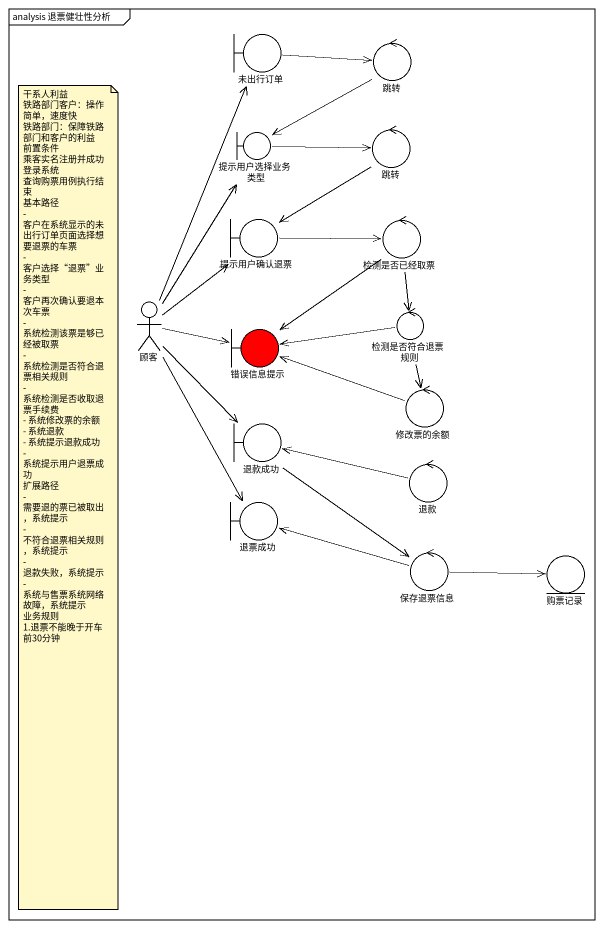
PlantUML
@startuml
mainframe analysis 退票健壮性分析
boundary 未出行订单
control 跳转
boundary 提示用户选择业务类型
control "跳转" as 跳转_2
boundary 提示用户确认退票
control 检测是否已经取票
actor 顾客
control 检测是否符合退票规则
boundary 错误信息提示 #FF0000
control 修改票的余额
boundary 退款成功
control 退款
boundary 退票成功
control 保存退票信息
entity 购票记录
未出行订单 -right-> 跳转
跳转 --> 提示用户选择业务类型
提示用户选择业务类型 -right-> 跳转_2
跳转_2 --> 提示用户确认退票
提示用户确认退票 -right-> 检测是否已经取票
检测是否已经取票 --> 检测是否符合退票规则
检测是否已经取票 --> 错误信息提示
顾客 -up-> 未出行订单
顾客 -up-> 提示用户选择业务类型
顾客 -up-> 提示用户确认退票
顾客 -right-> 错误信息提示
顾客 --> 退款成功
顾客 --> 退票成功
检测是否符合退票规则 -left-> 错误信息提示
检测是否符合退票规则 --> 修改票的余额
修改票的余额 -left-> 错误信息提示
退款成功 --> 保存退票信息
退款 -left-> 退款成功
保存退票信息 -left-> 退票成功
保存退票信息 -right-> 购票记录
note as N1
  干系人利益
  铁路部门客户：操作简单，速度快
  铁路部门：保障铁路部门和客户的利益
  前置条件
  乘客实名注册并成功登录系统
  查询购票用例执行结束
  基本路径
  - 客户在系统显示的未出行订单页面选择想要退票的车票
  - 客户选择“退票”业务类型
  - 客户再次确认要退本次车票
  - 系统检测该票是够已经被取票
  - 系统检测是否符合退票相关规则
  - 系统检测是否收取退票手续费
  - 系统修改票的余额
  - 系统退款
  - 系统提示退款成功
  - 系统提示用户退票成功
  扩展路径
  - 需要退的票已被取出，系统提示
  - 不符合退票相关规则，系统提示
  - 退款失败，系统提示
  - 系统与售票系统网络故障，系统提示
  业务规则
  1.退票不能晚于开车前30分钟
end note
@enduml
